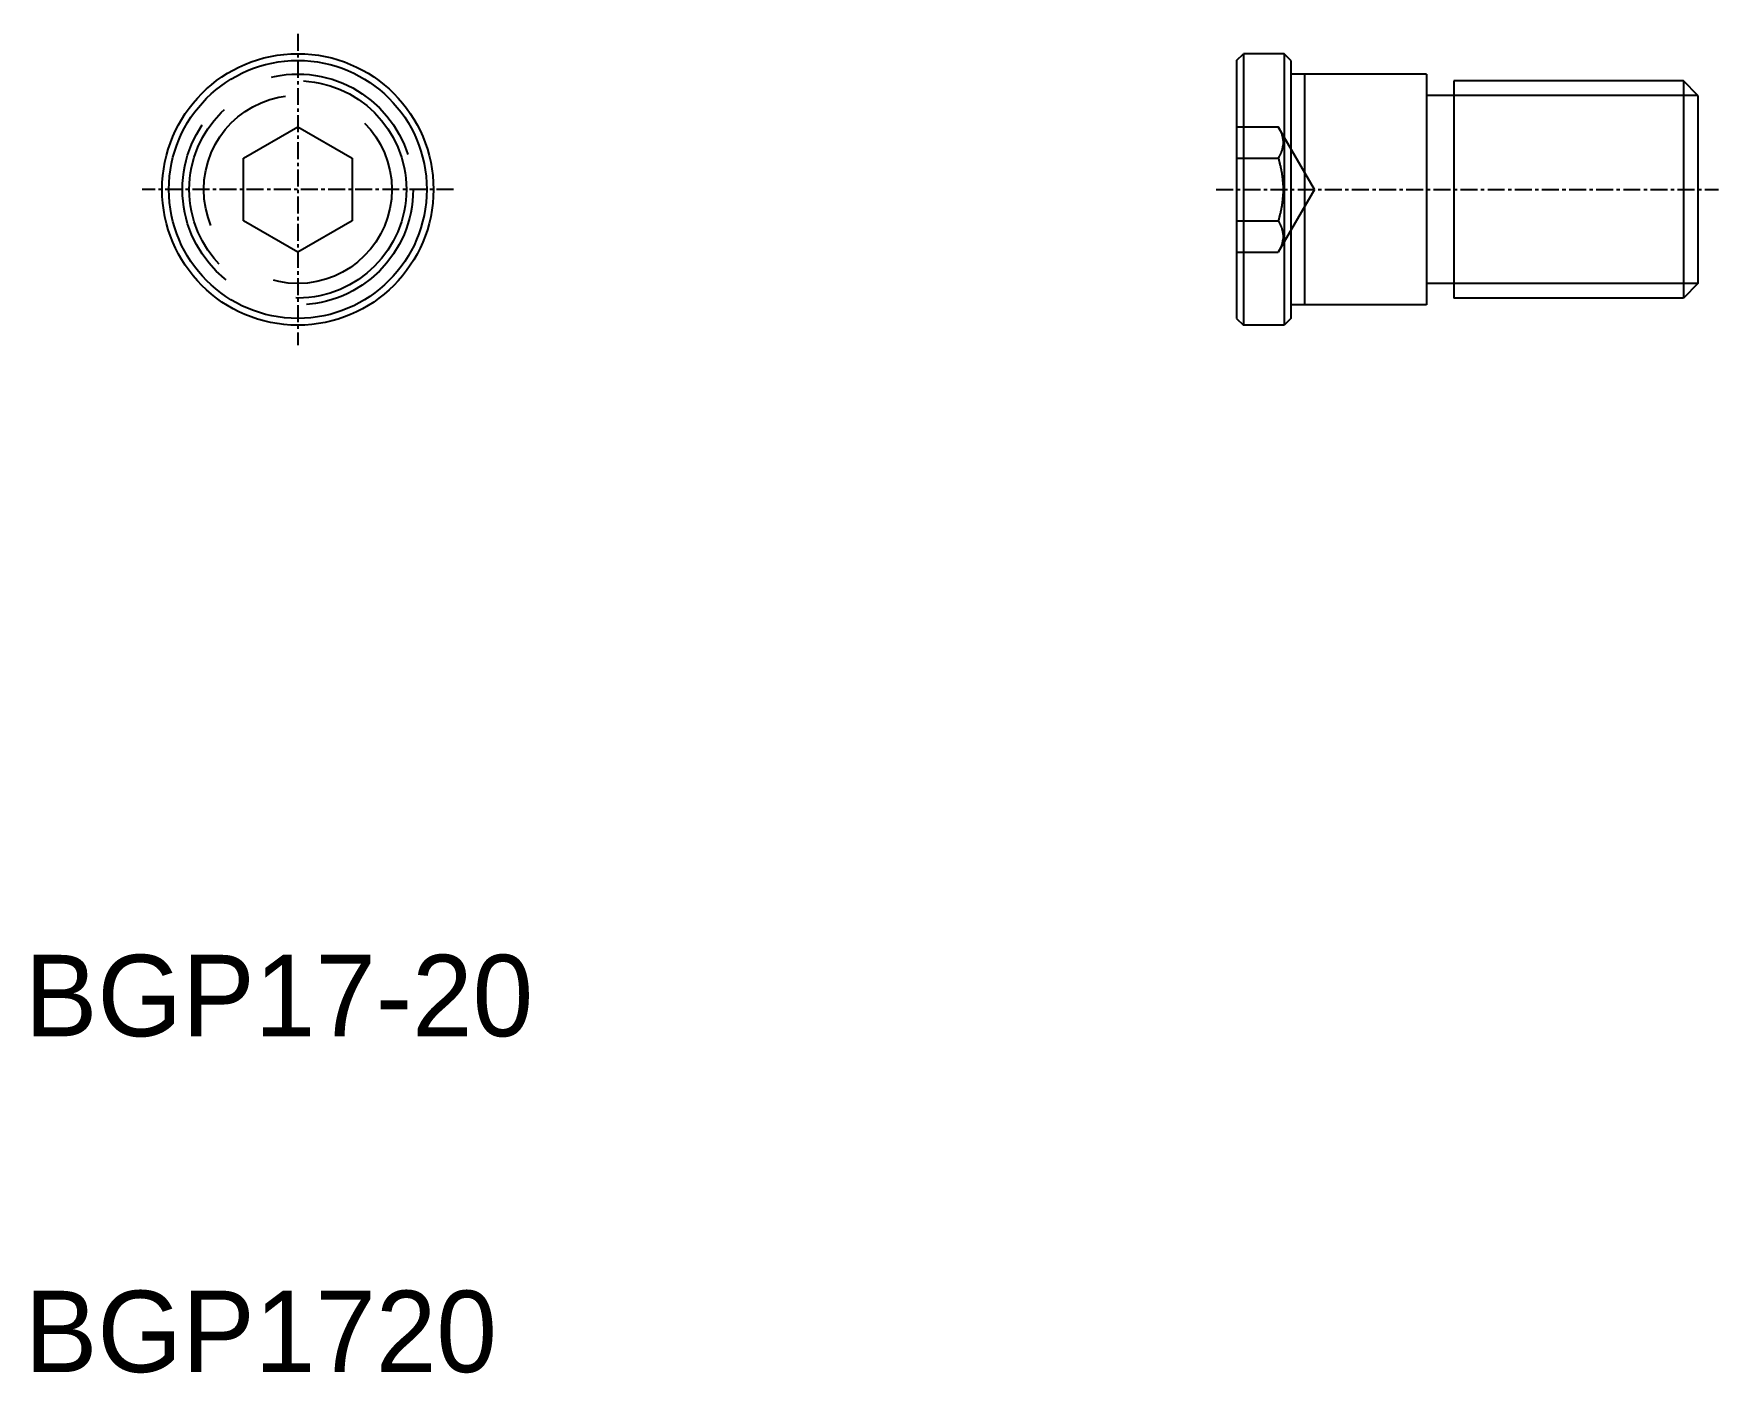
# Model space of a CAD drawing. Extents: x 168 to 292, y 49 to 148.
import ezdxf

# ---------------------------------------------------------------- set-up
doc = ezdxf.new("R2010")
doc.units = 0
doc.linetypes.add('CENTER', pattern=[2, 1.25, -0.25, 0.25, -0.25])
doc.linetypes.add('DASHED', pattern=[19.05, 12.7, -6.35])
doc.layers.get('0').update_dxf_attribs({"linetype": 'CONTINUOUS'})
doc.layers.add('CENTER', color=1, linetype='CENTER')

msp = doc.modelspace()

# ---------------------------------------------------------------- linework, layer by layer
for p, q in [((256.93, 145.75), (257.43, 146.25)), ((256.93, 145.75), (256.93, 126.75)), ((257.43, 146.25), (257.43, 126.25)), ((260.43, 146.25), (257.43, 146.25)), ((260.43, 146.25), (260.43, 126.25)), ((260.93, 145.75), (260.43, 146.25)), ((260.93, 145.75), (260.93, 126.75)), ((270.93, 144.75), (260.93, 144.75)), ((261.93, 144.75), (261.93, 127.75)), ((270.93, 144.75), (270.93, 127.75)), ((289.85, 144.25), (272.93, 144.25)), ((272.93, 144.25), (272.93, 128.25)), ((289.85, 144.25), (289.85, 128.25)), ((290.93, 143.17), (289.85, 144.25)), ((272.93, 143.17), (270.93, 143.17)), ((290.93, 143.17), (290.93, 129.32)), ((183.74, 138.56), (187.74, 140.87)), ((187.74, 140.87), (191.74, 138.56)), ((183.74, 133.94), (183.74, 138.56)), ((191.74, 138.56), (191.74, 133.94)), ((187.74, 131.63), (183.74, 133.94)), ((191.74, 133.94), (187.74, 131.63)), ((272.93, 129.32), (270.93, 129.32)), ((290.93, 129.32), (289.85, 128.25)), ((289.85, 128.25), (272.93, 128.25)), ((256.93, 126.75), (257.43, 126.25)), ((260.93, 126.75), (260.43, 126.25)), ((270.93, 127.75), (260.93, 127.75)), ((260.43, 126.25), (257.43, 126.25))]:
    msp.add_line(p, q)
at = {"color": 3}
for p, q in [((290.93, 143.17), (272.93, 143.17)), ((290.93, 129.32), (272.93, 129.32))]:
    msp.add_line(p, q, dxfattribs=at)
at = {"color": 3, "linetype": 'DASHED'}
for p, q in [((256.93, 140.87), (259.99, 140.87)), ((262.66, 136.25), (259.99, 140.87)), ((256.93, 138.56), (259.99, 138.56)), ((262.66, 136.25), (259.99, 131.63)), ((256.93, 133.94), (259.99, 133.94)), ((256.93, 131.63), (259.99, 131.63))]:
    msp.add_line(p, q, dxfattribs=at)
at = {"color": 3}
for points in [[(259.99, 140.87, 0), (260.01, 140.84, 0), (260.03, 140.81, 0), (260.04, 140.78, 0), (260.06, 140.76, 0), (260.07, 140.73, 0), (260.08, 140.7, 0), (260.1, 140.68, 0), (260.11, 140.65, 0), (260.12, 140.62, 0), (260.13, 140.6, 0), (260.15, 140.57, 0), (260.16, 140.55, 0), (260.17, 140.52, 0), (260.18, 140.5, 0), (260.19, 140.47, 0), (260.2, 140.45, 0), (260.21, 140.42, 0), (260.22, 140.4, 0), (260.23, 140.37, 0), (260.24, 140.35, 0), (260.25, 140.32, 0), (260.25, 140.3, 0), (260.26, 140.28, 0), (260.27, 140.25, 0), (260.28, 140.23, 0), (260.28, 140.2, 0), (260.29, 140.18, 0), (260.29, 140.16, 0), (260.3, 140.13, 0), (260.31, 140.11, 0), (260.31, 140.09, 0), (260.32, 140.06, 0), (260.32, 140.04, 0), (260.32, 140.02, 0), (260.33, 140, 0), (260.33, 139.97, 0), (260.34, 139.95, 0), (260.34, 139.93, 0), (260.34, 139.9, 0), (260.34, 139.88, 0), (260.35, 139.86, 0), (260.35, 139.84, 0), (260.35, 139.81, 0), (260.35, 139.79, 0), (260.35, 139.77, 0), (260.35, 139.75, 0), (260.35, 139.72, 0), (260.35, 139.7, 0), (260.35, 139.68, 0), (260.35, 139.66, 0), (260.35, 139.63, 0), (260.35, 139.61, 0), (260.35, 139.59, 0), (260.35, 139.57, 0), (260.34, 139.54, 0), (260.34, 139.52, 0), (260.34, 139.5, 0), (260.34, 139.47, 0), (260.33, 139.45, 0), (260.33, 139.43, 0), (260.32, 139.41, 0), (260.32, 139.38, 0), (260.32, 139.36, 0), (260.31, 139.34, 0), (260.31, 139.31, 0), (260.3, 139.29, 0), (260.29, 139.27, 0), (260.29, 139.24, 0), (260.28, 139.22, 0), (260.28, 139.2, 0), (260.27, 139.17, 0), (260.26, 139.15, 0), (260.25, 139.12, 0), (260.25, 139.1, 0), (260.24, 139.08, 0), (260.23, 139.05, 0), (260.22, 139.03, 0), (260.21, 139, 0), (260.2, 138.98, 0), (260.19, 138.95, 0), (260.18, 138.93, 0), (260.17, 138.9, 0), (260.16, 138.88, 0), (260.15, 138.85, 0), (260.13, 138.83, 0), (260.12, 138.8, 0), (260.11, 138.77, 0), (260.1, 138.75, 0), (260.08, 138.72, 0), (260.07, 138.69, 0), (260.06, 138.67, 0), (260.04, 138.64, 0), (260.03, 138.61, 0), (260.01, 138.59, 0), (259.99, 138.56, 0)], [(259.99, 138.56, 0), (260.01, 138.5, 0), (260.03, 138.45, 0), (260.04, 138.39, 0), (260.06, 138.34, 0), (260.07, 138.28, 0), (260.08, 138.23, 0), (260.1, 138.18, 0), (260.11, 138.12, 0), (260.12, 138.07, 0), (260.13, 138.02, 0), (260.15, 137.97, 0), (260.16, 137.92, 0), (260.17, 137.87, 0), (260.18, 137.82, 0), (260.19, 137.77, 0), (260.2, 137.72, 0), (260.21, 137.67, 0), (260.22, 137.62, 0), (260.23, 137.57, 0), (260.24, 137.52, 0), (260.25, 137.47, 0), (260.25, 137.42, 0), (260.26, 137.38, 0), (260.27, 137.33, 0), (260.28, 137.28, 0), (260.28, 137.23, 0), (260.29, 137.19, 0), (260.29, 137.14, 0), (260.3, 137.09, 0), (260.31, 137.05, 0), (260.31, 137, 0), (260.32, 136.95, 0), (260.32, 136.91, 0), (260.32, 136.86, 0), (260.33, 136.82, 0), (260.33, 136.77, 0), (260.34, 136.72, 0), (260.34, 136.68, 0), (260.34, 136.63, 0), (260.34, 136.59, 0), (260.35, 136.54, 0), (260.35, 136.5, 0), (260.35, 136.45, 0), (260.35, 136.41, 0), (260.35, 136.36, 0), (260.35, 136.32, 0), (260.35, 136.27, 0), (260.35, 136.23, 0), (260.35, 136.18, 0), (260.35, 136.14, 0), (260.35, 136.09, 0), (260.35, 136.05, 0), (260.35, 136, 0), (260.35, 135.95, 0), (260.34, 135.91, 0), (260.34, 135.86, 0), (260.34, 135.82, 0), (260.34, 135.77, 0), (260.33, 135.73, 0), (260.33, 135.68, 0), (260.32, 135.64, 0), (260.32, 135.59, 0), (260.32, 135.54, 0), (260.31, 135.5, 0), (260.31, 135.45, 0), (260.3, 135.4, 0), (260.29, 135.36, 0), (260.29, 135.31, 0), (260.28, 135.26, 0), (260.28, 135.22, 0), (260.27, 135.17, 0), (260.26, 135.12, 0), (260.25, 135.07, 0), (260.25, 135.03, 0), (260.24, 134.98, 0), (260.23, 134.93, 0), (260.22, 134.88, 0), (260.21, 134.83, 0), (260.2, 134.78, 0), (260.19, 134.73, 0), (260.18, 134.68, 0), (260.17, 134.63, 0), (260.16, 134.58, 0), (260.15, 134.53, 0), (260.13, 134.48, 0), (260.12, 134.42, 0), (260.11, 134.37, 0), (260.1, 134.32, 0), (260.08, 134.27, 0), (260.07, 134.21, 0), (260.06, 134.16, 0), (260.04, 134.11, 0), (260.03, 134.05, 0), (260.01, 133.99, 0), (259.99, 133.94, 0)], [(259.99, 133.94, 0), (260.01, 133.91, 0), (260.03, 133.88, 0), (260.04, 133.86, 0), (260.06, 133.83, 0), (260.07, 133.8, 0), (260.08, 133.77, 0), (260.1, 133.75, 0), (260.11, 133.72, 0), (260.12, 133.7, 0), (260.13, 133.67, 0), (260.15, 133.64, 0), (260.16, 133.62, 0), (260.17, 133.59, 0), (260.18, 133.57, 0), (260.19, 133.54, 0), (260.2, 133.52, 0), (260.21, 133.49, 0), (260.22, 133.47, 0), (260.23, 133.44, 0), (260.24, 133.42, 0), (260.25, 133.4, 0), (260.25, 133.37, 0), (260.26, 133.35, 0), (260.27, 133.32, 0), (260.28, 133.3, 0), (260.28, 133.28, 0), (260.29, 133.25, 0), (260.29, 133.23, 0), (260.3, 133.21, 0), (260.31, 133.18, 0), (260.31, 133.16, 0), (260.32, 133.14, 0), (260.32, 133.11, 0), (260.32, 133.09, 0), (260.33, 133.07, 0), (260.33, 133.04, 0), (260.34, 133.02, 0), (260.34, 133, 0), (260.34, 132.98, 0), (260.34, 132.95, 0), (260.35, 132.93, 0), (260.35, 132.91, 0), (260.35, 132.89, 0), (260.35, 132.86, 0), (260.35, 132.84, 0), (260.35, 132.82, 0), (260.35, 132.8, 0), (260.35, 132.77, 0), (260.35, 132.75, 0), (260.35, 132.73, 0), (260.35, 132.71, 0), (260.35, 132.68, 0), (260.35, 132.66, 0), (260.35, 132.64, 0), (260.34, 132.61, 0), (260.34, 132.59, 0), (260.34, 132.57, 0), (260.34, 132.55, 0), (260.33, 132.52, 0), (260.33, 132.5, 0), (260.32, 132.48, 0), (260.32, 132.45, 0), (260.32, 132.43, 0), (260.31, 132.41, 0), (260.31, 132.39, 0), (260.3, 132.36, 0), (260.29, 132.34, 0), (260.29, 132.32, 0), (260.28, 132.29, 0), (260.28, 132.27, 0), (260.27, 132.24, 0), (260.26, 132.22, 0), (260.25, 132.2, 0), (260.25, 132.17, 0), (260.24, 132.15, 0), (260.23, 132.12, 0), (260.22, 132.1, 0), (260.21, 132.08, 0), (260.2, 132.05, 0), (260.19, 132.03, 0), (260.18, 132, 0), (260.17, 131.98, 0), (260.16, 131.95, 0), (260.15, 131.92, 0), (260.13, 131.9, 0), (260.12, 131.87, 0), (260.11, 131.85, 0), (260.1, 131.82, 0), (260.08, 131.79, 0), (260.07, 131.77, 0), (260.06, 131.74, 0), (260.04, 131.71, 0), (260.03, 131.69, 0), (260.01, 131.66, 0), (259.99, 131.63, 0)]]:
    msp.add_polyline3d(points, dxfattribs=at)
for radius in [10, 9.5]:
    msp.add_circle((187.74, 136.25), radius)
at = {"color": 3, "linetype": 'DASHED'}
for radius in [8.5, 8, 6.93]:
    msp.add_circle((187.74, 136.25), radius, dxfattribs=at)
at = {"layer": 'CENTER', "color": 1, "linetype": 'CENTER'}
for p, q in [((187.74, 147.72), (187.74, 124.78)), ((199.22, 136.25), (176.27, 136.25)), ((255.43, 136.25), (292.43, 136.25))]:
    msp.add_line(p, q, dxfattribs=at)

# ---------------------------------------------------------------- texts
for s, p in [('BGP17-20', (167.62, 73.87)), ('BGP1720', (167.62, 49.13))]:
    msp.add_text(s, height=6).set_placement(p)

doc.saveas('drawing.dxf')
